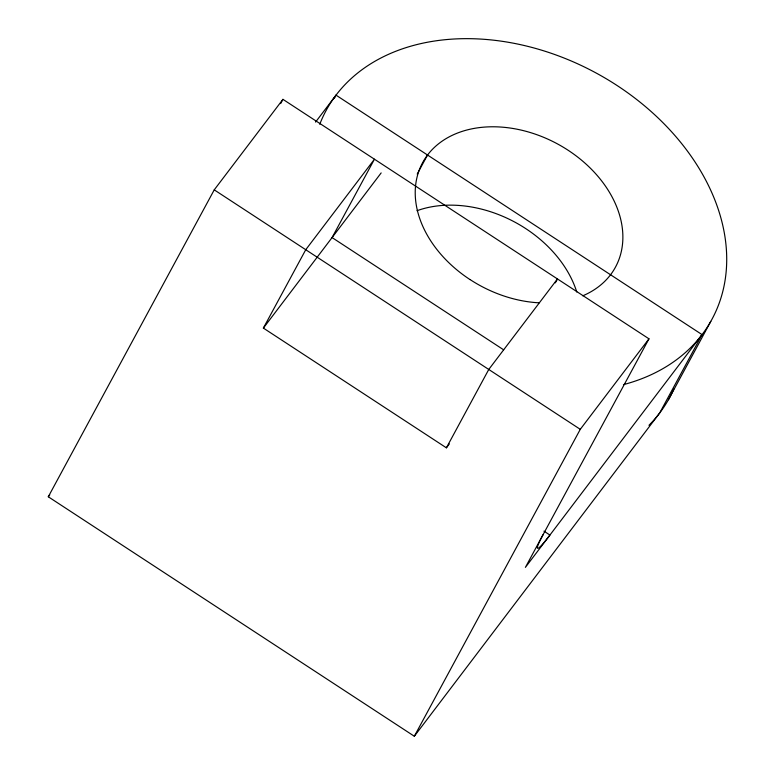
<?xml version="1.0" encoding="UTF-8"?>
<svg xmlns="http://www.w3.org/2000/svg" width="775" height="775" viewBox="0 0 775 775"><rect width="100%" height="100%" fill="white"/><g stroke="black" fill="none" stroke-linecap="round" stroke-linejoin="round"><path stroke-width="1.16" d="M702.053 334.616L659.69 412.978L414.325 736.25L48.292 496.775L214.239 189.856L282.943 99.345L648.975 338.82L525.392 567.377L702.053 334.616L336.021 95.151L315.58 122.082M280.647 103.598L282.943 99.345M334.306 98.328L336.021 95.151M449.326 443.968L446.4 447.824L263.374 328.087L305.747 249.724L374.451 159.214L332.078 237.576L503.653 349.825M417.221 174.075L427.529 155.019A109.672 80.726 28.4 0 1 568.104 150.243A109.672 80.726 28.4 0 1 610.555 274.757A109.585 80.668 28.4 0 1 582.781 295.798M446.4 447.824L488.763 369.462L557.467 278.952L555.346 282.865M414.325 736.25L580.272 429.331L648.975 338.82M668.428 399.735L710.791 321.373M48.292 496.775L49.755 494.857M263.374 328.087L381.155 172.922M214.239 189.856L580.272 429.331M543.963 531.146L549.93 535.05A54.841 4.204 -56.8 0 1 543.052 534.721M470.008 279.572A109.672 80.726 28.4 0 1 427.538 155.048M539.138 302.822A109.585 80.668 28.4 0 1 469.979 279.513M417.008 210.713A109.663 80.716 28.4 0 1 576.774 292.02M673.737 389.176A219.354 161.462 28.4 0 1 648.975 425.291M319.755 124.291A219.354 161.462 28.4 0 1 647.115 108.025A219.354 161.462 28.4 0 1 623.458 384.632"/></g></svg>
